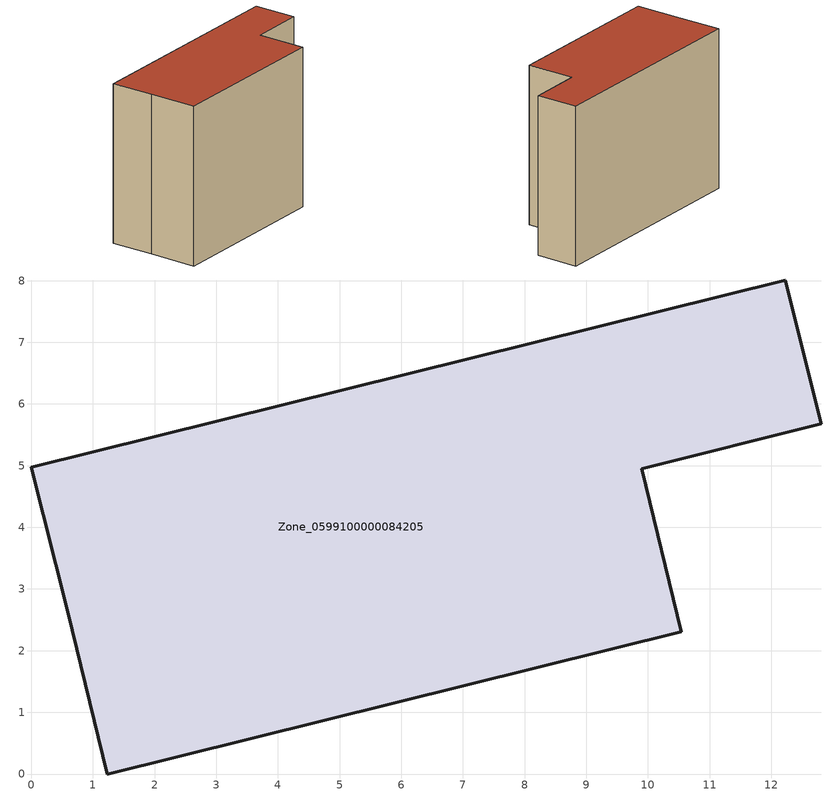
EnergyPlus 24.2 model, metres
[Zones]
Zone_0599100000084205
 floor ground (C_G): 0,4.97 12.23,8.01 12.81,5.68 9.9,4.95 10.54,2.31 1.23,0 0.59,2.63 z0
 wall outside (C_F): 1.23,0 10.54,2.31 9.9,4.95 12.81,5.68 12.23,8.01 0,4.97 0.59,2.63 1.23,0 z0:8.93
 roof outside (C_R): 12.23,8.01 0,4.97 0.59,2.63 1.23,0 10.54,2.31 9.9,4.95 12.81,5.68 z8.93
[BUILDING]
Pand.0599100000084205: North Axis=0; Terrain=City; Loads Convergence Tolerance Value=0.04; Temperature Convergence Tolerance Value=0.4; Solar Distribution=FullExterior; Maximum Number of Warmup Days=25; Minimum Number of Warmup Days=1
[Site:Location]
Rotterdam.The.Hague.AP_ZH_NLD Design_Conditions: Latitude=51.96; Longitude=4.45; Time Zone=1; Elevation=-4.5
[SITE:GROUNDTEMPERATURE:BUILDINGSURFACE]
18, 18, 18, 18, 18, 18, 18, 18, 18, 18, 18, 18
[MATERIAL] Thermal Absorptance=0.9; Solar Absorptance=0.7; Visible Absorptance=0.7
Name | Roughness | Thickness | Conductivity | Density | Specific Heat
G.TI.1975-1991 | MediumSmooth | 0.15 | 0.288461 | 540 | 1210
F.TI.1975-1991 | Rough | 0.3 | 0.230769 | 1920 | 840
R.TI.1975-1991 | MediumRough | 0.2 | 0.153846 | 1500 | 1000
[CONSTRUCTION]
C_G: G.TI.1975-1991
C_F: F.TI.1975-1991
C_R: R.TI.1975-1991
[ZONE]
Zone_0599100000084205: Type=1; Multiplier=1; Ceiling Height=Autocalculate; Volume=Autocalculate; Floor Area=autocalculate; Part of Total Floor Area=Yes
[ZONEINFILTRATION:DESIGNFLOWRATE]
Infil_Zone_0599100000084205: Zone or ZoneList or Space or SpaceList=Zone_0599100000084205; Schedule=AlwaysOn; Design Flow Rate Calculation Method=Flow/Area; Flow Rate per Floor Area=0.003; Constant Term Coefficient=1; Temperature Term Coefficient=0; Velocity Term Coefficient=0; Velocity Squared Term Coefficient=0
[HVACTEMPLATE:ZONE:IDEALLOADSAIRSYSTEM]
Zone_0599100000084205: Maximum Heating Supply Air Temperature=50; Minimum Cooling Supply Air Temperature=13; Maximum Heating Supply Air Humidity Ratio=0.0156; Minimum Cooling Supply Air Humidity Ratio=0.0077; Heating Limit=NoLimit; Cooling Limit=NoLimit; Dehumidification Control Type=ConstantSensibleHeatRatio; Cooling Sensible Heat Ratio=0.7; Dehumidification Setpoint=60; Humidification Control Type=None; Humidification Setpoint=30; Outdoor Air Method=None; Outdoor Air Flow Rate per Person=0.00944; Outdoor Air Flow Rate per Zone Floor Area=0; Outdoor Air Flow Rate per Zone=0; Demand Controlled Ventilation Type=None; Outdoor Air Economizer Type=NoEconomizer; Heat Recovery Type=None; Sensible Heat Recovery Effectiveness=0.7; Latent Heat Recovery Effectiveness=0.65
[ZONECONTROL:THERMOSTAT]
ThermostatControl_Zone_0599100000084205: Zone or ZoneList=Zone_0599100000084205; Control Type Schedule=DualSetpointControlType; Control 1=Thermostat_Zone_0599100000084205; Temperature Difference Between Cutout And Setpoint=0
[THERMOSTATSETPOINT:DUALSETPOINT]
Thermostat_Zone_0599100000084205: Heating Setpoint Temperature Schedule=HeatingSetpoint_Zone_0599100000084205; Cooling Setpoint Temperature Schedule=CoolingSetpoint_Zone_0599100000084205
[SCHEDULE:COMPACT]
HeatingSetpoint_Zone_0599100000084205: Through: 12/31, For: AllDays, Until: 24:00, 21
CoolingSetpoint_Zone_0599100000084205: Through: 12/31, For: AllDays, Until: 24:00, 24
DualSetpointControlType: Through: 12/31, For: AllDays, Until: 24:00, 4
AlwaysOn: Through: 12/31, For: AllDays, Until: 24:00, 1
